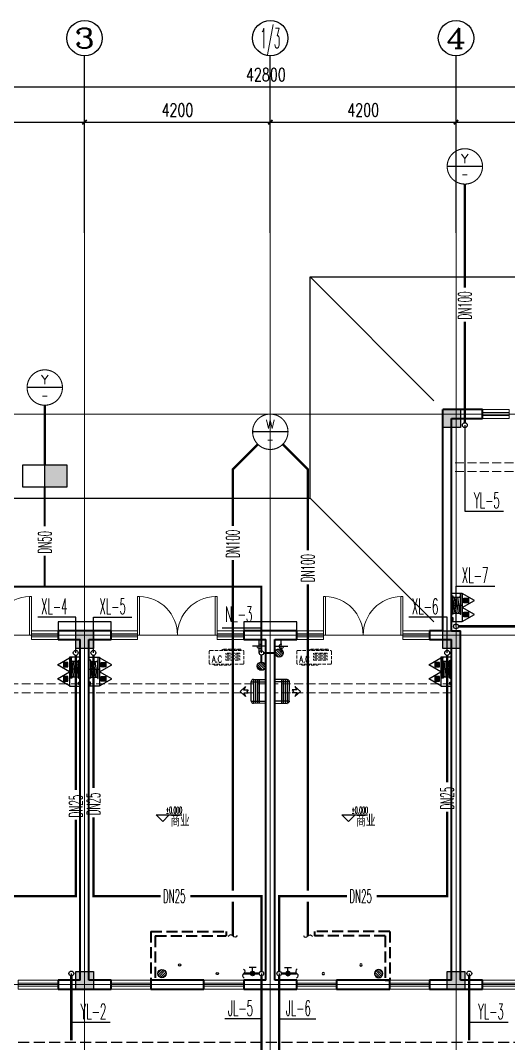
# Model space of a CAD drawing. Extents: x 1725261 to 1937680, y 860327 to 1571294.
# Drawn here: x 1823022 to 1834060, y 1143204 to 1166337 of the extents above; entities that cross this region are included whole.
import ezdxf
from ezdxf.enums import TextEntityAlignment as Align

# ---------------------------------------------------------------- set-up
doc = ezdxf.new("R2010")
doc.units = 0
doc.header["$LTSCALE"] = 1000
doc.header["$MEASUREMENT"] = 0
for name, pattern in [('__DASH', [0.35, 0.25, -0.1]), ('ACAD_ISO10W100', [18.5, 12, -3, 0.5, -3]), ('DASH', [0.35, 0.25, -0.1]), ('DOTE', [2.42, 2, -0.2, 0.02, -0.2])]:
    doc.linetypes.add(name, pattern=pattern)
for name, color, linetype in [('00-300mm尺寸保温石材一体板外包', 44, 'Continuous'), ('A-AC', 8, 'Continuous'), ('A-EQPM-MECH', 191, 'Continuous'), ('AXIS', 3, 'Continuous'), ('AXIS_TEXT', 4, 'Continuous'), ('C-AXIS(轴号)', 3, 'Continuous'), ('C-AXIS-T(字)', 7, 'Continuous'), ('DIM_ELEV', 3, 'Continuous'), ('DIM_不分区消火栓', 3, 'Continuous'), ('DIM_不分区给水', 3, 'Continuous'), ('DIM_凝结', 3, 'Continuous'), ('DIM_雨水', 3, 'Continuous'), ('EQUIP_不分区给水', 7, 'Continuous'), ('EQUIP_地漏', 7, 'Continuous'), ('EQUIP_污水', 7, 'Continuous'), ('EQUIP_消防', 7, 'Continuous'), ('EQUIP_灭火器', 7, 'Continuous'), ('PIPE-不分区给水', 3, 'J'), ('PIPE-凝结', 150, 'N'), ('PIPE-污水', 2, 'W'), ('PIPE-雨水', 4, 'Y'), ('PUB_TEXT', 4, 'Continuous'), ('S-COLU-HATCH', 30, 'Continuous'), ('S-COLU-LINE1', 6, 'Continuous'), ('TEXT_不分区给水', 7, 'Continuous'), ('TEXT_凝结', 7, 'Continuous'), ('TEXT_污水', 7, 'Continuous'), ('TEXT_雨水', 4, 'Continuous'), ('TWT_雨水口', 4, 'Continuous'), ('VALVE_不分区给水', 7, 'Continuous'), ('VPIPE-不分区消火栓', 1, 'X'), ('VPIPE-不分区给水', 3, 'J'), ('VPIPE-凝结', 150, 'N'), ('VPIPE-雨水', 4, 'Y'), ('卫生间', 6, 'Continuous'), ('机电标识类', 1, 'Continuous')]:
    doc.layers.add(name, color=color, linetype=linetype)
for name, color, linetype, lineweight in [('DOTE', 19, 'DOTE', 9), ('WALL', 9, 'Continuous', 40), ('WINDOW', 8, 'Continuous', 15), ('ZC', 6, 'Continuous', 40), ('平面-看线', 45, 'Continuous', 15), ('平面-空调预留孔', 8, 'Continuous', 15), ('空调', 8, 'Continuous', 13)]:
    doc.layers.add(name, color=color, linetype=linetype, lineweight=lineweight)
doc.styles.add('_TCH_AXIS', font='COMPLEX', dxfattribs={"bigfont": 'GBCBIG'})
doc.styles.add('_TCH_DIM', font='SIMPLEX.shx', dxfattribs={"width": 0.6, "oblique": 10, "bigfont": 'hztxt.shx'})
doc.styles.add('_TCH_DIM_T3', font='SIMPLEX', dxfattribs={"width": 0.705882, "bigfont": 'GBCBIG'})
doc.styles.add('_TWT_CIRCLE', font='COMPLEX', dxfattribs={"width": 1.1, "height": 3.5, "bigfont": 'HZTXT'})
doc.styles.add('_TWT_PIPEDN', font='SIMPLEX.shx', dxfattribs={"width": 0.6, "oblique": 10, "height": 3, "bigfont": 'HZTXT.shx'})
doc.styles.add('_TWT_SERIAL', font='simplex.shx', dxfattribs={"width": 0.6, "oblique": 10, "height": 3.5, "bigfont": 'aadri.shx'})
doc.styles.add('COMPLEX', font='COMPLEX')
doc.styles.get("Standard").update_dxf_attribs({"font": 'gbenor.shx', "bigfont": 'gbcbig.shx'})
doc.linetypes.add('J', pattern='A,3,-0.2,["J",Standard,S=0.25,R=0,X=-0.1,Y=-0.115],-0.2', length=3.4)
doc.linetypes.add('N', pattern='A,3,-0.2,["N",Standard,S=0.25,R=0,X=-0.1,Y=-0.115],-0.2', length=3.4)
doc.linetypes.add('W', pattern='A,3,-0.2,["W",Standard,S=0.25,R=0,X=-0.1,Y=-0.115],-0.2', length=3.4)
doc.linetypes.add('X', pattern='A,3,-0.2,["X",Standard,S=0.25,R=0,X=-0.1,Y=-0.115],-0.25', length=3.45)
doc.linetypes.add('Y', pattern='A,2,-0.2,["Y",Standard,S=0.4,R=0,X=-0.1,Y=-0.115],-0.35', length=2.55)
doc.dimstyles.new('_TCH_ARCH&&100', dxfattribs={"dimtxt": 297.5, "dimasz": 100, "dimexe": 250, "dimexo": 300, "dimgap": 126.25, "dimtad": 1, "dimdec": 0, "dimzin": 0, "dimdsep": 46, "dimtxsty": '_TCH_DIM_T3', "dimblk": 'ARCHTICK', "dimcen": 0.09, "dimclrt": 7, "dimazin": 2, "dimtfac": 1, "dimtdec": 0, "dimtix": 1, "dimtmove": 2, "dimatfit": 3, "dimfxl": 0, "dimtolj": 1, "dimtzin": 0, "dimarcsym": 0})

# ---------------------------------------------------------------- blocks, each defined once
blk = doc.blocks.new('A$C4674339A')
for p, q in [((650, 0), (0, 0)), ((0, 0), (0, -240)), ((64, -38), (64, 0)), ((270, 0), (270, -240)), ((473, -38), (473, 0)), ((560, -37), (560, 0)), ((618, 0), (618, -37)), ((650, -240), (650, 0)), ((6, -185), (0, -185)), ((0, -185), (0, -220)), ((0, -220), (6, -220)), ((6, -220), (6, -185)), ((10, -191), (6, -191)), ((6, -191), (6, -215)), ((6, -215), (10, -215)), ((10, -215), (10, -191)), ((10, -204), (10, -202)), ((10, -202), (479, -202)), ((479, -204), (10, -204)), ((472, -38), (64, -38)), ((68, -191), (68, -201)), ((92, -191), (68, -191)), ((92, -38), (92, -191)), ((449, -114), (92, -66)), ((449, -153), (92, -105)), ((449, -191), (92, -142)), ((92, -191), (449, -191)), ((449, -81), (133, -38)), ((449, -38), (449, -191)), ((449, -191), (473, -191)), ((473, -191), (473, -201)), ((479, -202), (479, -204)), ((618, -37), (560, -37)), ((0, -240), (650, -240))]:
    blk.add_line(p, q)
blk = doc.blocks.new('A$C0D704E5B')
at = {"layer": 'EQUIP_消防', "xscale": -1, "rotation": 90}
blk.add_blockref('A$C4674339A', (0, 0), dxfattribs=at)
blk = doc.blocks.new('jhyrhjytrht')
at = {"layer": '00-300mm尺寸保温石材一体板外包', "color": 0, "ltscale": 3}
blk.add_lwpolyline([(265849, -63775), (264649, -63775), (264649, -63975), (265849, -63975)], close=True, dxfattribs=at)
blk = doc.blocks.new('QER5Y5WE3')
for p, q in [((-194, 188), (-1, 388)), ((72, 389), (-156, 153)), ((292, -73), (-90, 296)), ((321, -43), (-61, 326)), ((360, -17), (-29, 359)), ((389, 14), (0, 389)), ((72, 389), (387, 86)), ((236, 408), (404, 419)), ((326, 383), (236, 408)), ((326, 383), (253, 308)), ((297, 307), (253, 308)), ((299, 264), (297, 307)), ((372, 340), (299, 264)), ((399, 251), (372, 340)), ((399, 251), (404, 419)), ((194, -188), (-194, 188)), ((387, 86), (159, -151)), ((388, 13), (194, -188))]:
    blk.add_line(p, q)
for centre, start, end in [((36, 352), 46.0154, 136.0154), ((351, 49), 316.0154, 46.0154)]:
    blk.add_arc(centre, 51.3, start, end)
blk = doc.blocks.new('GSDFD')
at = {"layer": '机电标识类', "color": 250, "linetype": 'DASH', "ltscale": 400}
for p, q in [((14683876, 6457939), (14683876, 6458239)), ((14683726, 6458089), (14684026, 6458089))]:
    blk.add_line(p, q, dxfattribs=at)
at = {"layer": '空调', "color": 1, "linetype": 'DASH'}
blk.add_circle((14683876, 6458089), 50, dxfattribs=at)
blk = doc.blocks.new('gsergvr')
at = {"layer": '平面-空调预留孔', "linetype": 'DASH', "ltscale": 0.3}
for p, q in [((34075, 17176), (34075, 17166)), ((34085, 17156), (34438, 17156)), ((34448, 17166), (34448, 17176))]:
    blk.add_line(p, q, dxfattribs=at)
blk.add_lwpolyline([(34729, 17176), (33989, 17176, -0.414214), (33969, 17196), (33969, 17466, -0.414214), (33989, 17486), (34729, 17486, -0.414214), (34749, 17466), (34749, 17196, -0.414214)], format="xyb", close=True, dxfattribs=at)
for points in [[(34679, 17515), (34260, 17515), (34260, 17500), (34679, 17500)], [(34658, 17428), (34343, 17428), (34343, 17399), (34658, 17399)], [(34658, 17362), (34343, 17362), (34343, 17333), (34658, 17333)], [(34658, 17296), (34343, 17296), (34343, 17267), (34658, 17267)]]:
    blk.add_lwpolyline(points, close=True, dxfattribs=at)
for centre, start, end in [((34085, 17166), 180, 270), ((34438, 17166), 270, 0)]:
    blk.add_arc(centre, 10, start, end, dxfattribs=at)
at = {"layer": '平面-空调预留孔', "linetype": 'DASH', "ltscale": 0.3, "style": '_TCH_DIM', "width": 0.705882}
blk.add_text('A.C', height=146.9, dxfattribs=at).set_placement((34028, 17216))
blk = doc.blocks.new('1241241')
at = {"layer": 'WALL', "color": 251, "linetype": '__DASH'}
for p, q in [((1100, 2600), (0, 2600)), ((0, 2500), (0, 2600)), ((1100, 2600), (1100, 900)), ((1000, 2500), (0, 2500)), ((1000, 2500), (1000, 900)), ((1100, 900), (1000, 900))]:
    blk.add_line(p, q, dxfattribs=at)
blk = doc.blocks.new('1243123421321')
at = {"layer": 'S-COLU-HATCH'}
h = blk.add_hatch(color=8, dxfattribs=at)
h.dxf.hatch_style = 1
h.paths.add_polyline_path([(-17400, 13100), (-17000, 13100), (-17000, 12700), (-17400, 12700)])
h = blk.add_hatch(color=8, dxfattribs=at)
h.dxf.hatch_style = 1
h.paths.add_polyline_path([(-25700, 8100), (-25300, 8100), (-25300, 7700), (-25700, 7700)])
h = blk.add_hatch(color=8, dxfattribs=at)
h.dxf.hatch_style = 1
h.paths.add_polyline_path([(-17400, 8100), (-17000, 8100), (-17000, 7700), (-17400, 7700)])
h = blk.add_hatch(color=8, dxfattribs=at)
h.dxf.hatch_style = 1
h.paths.add_polyline_path([(-25700, 400), (-25300, 400), (-25300, 0), (-25700, 0)])
h = blk.add_hatch(color=8, dxfattribs=at)
h.dxf.hatch_style = 1
h.paths.add_polyline_path([(-17300, 400), (-16900, 400), (-16900, 0), (-17300, 0)])
at = {"layer": 'S-COLU-LINE1', "color": 8}
for points in [[(-17400, 13100), (-17000, 13100), (-17000, 12700), (-17400, 12700)], [(-25700, 8100), (-25300, 8100), (-25300, 7700), (-25700, 7700)], [(-17400, 8100), (-17000, 8100), (-17000, 7700), (-17400, 7700)], [(-25700, 400), (-25300, 400), (-25300, 0), (-25700, 0)], [(-17300, 400), (-16900, 400), (-16900, 0), (-17300, 0)]]:
    blk.add_lwpolyline(points, close=True, dxfattribs=at)
blk = doc.blocks.new('_ArchTick')
at = {"color": 0, "linetype": 'ByBlock', "const_width": 0.4}
blk.add_lwpolyline([(-0.5, -0.5), (0.5, 0.5)], dxfattribs=at)
blk = doc.blocks.new('*D55')
at = {"layer": 'AXIS', "color": 0, "lineweight": -2}
for p, q in [((1807172, 1161837), (1807172, 1165087)), ((1849972, 1161837), (1849972, 1165087)), ((1807172, 1164837), (1849972, 1164837))]:
    blk.add_line(p, q, dxfattribs=at)
at = {"layer": 'Defpoints', "color": 0}
for p in [(1849972, 1164837), (1807172, 1161537), (1849972, 1161537)]:
    blk.add_point(p, dxfattribs=at)
at = {"layer": 'AXIS', "color": 0, "lineweight": -2, "xscale": 100, "yscale": 100, "zscale": 100, "rotation": 180}
blk.add_blockref('_ArchTick', (1807172, 1164837), dxfattribs=at)
at = {"layer": 'AXIS', "color": 0, "lineweight": -2, "xscale": 100, "yscale": 100, "zscale": 100}
blk.add_blockref('_ArchTick', (1849972, 1164837), dxfattribs=at)
at = {"layer": 'AXIS', "color": 7, "insert": (1828572, 1165112), "char_height": 297.5, "attachment_point": 5, "style": '_TCH_DIM_T3'}
blk.add_mtext('\\A1;42800', dxfattribs=at)
blk = doc.blocks.new('*D60')
at = {"layer": 'AXIS', "color": 0, "lineweight": -2}
for p, q in [((1820272, 1161837), (1820272, 1164287)), ((1824472, 1161837), (1824472, 1164287)), ((1820272, 1164037), (1824472, 1164037))]:
    blk.add_line(p, q, dxfattribs=at)
at = {"layer": 'Defpoints', "color": 0}
for p in [(1824472, 1164037), (1820272, 1161537), (1824472, 1161537)]:
    blk.add_point(p, dxfattribs=at)
at = {"layer": 'AXIS', "color": 0, "lineweight": -2, "xscale": 100, "yscale": 100, "zscale": 100, "rotation": 180}
blk.add_blockref('_ArchTick', (1820272, 1164037), dxfattribs=at)
at = {"layer": 'AXIS', "color": 0, "lineweight": -2, "xscale": 100, "yscale": 100, "zscale": 100}
blk.add_blockref('_ArchTick', (1824472, 1164037), dxfattribs=at)
at = {"layer": 'AXIS', "color": 7, "insert": (1822372, 1164312), "char_height": 297.5, "attachment_point": 5, "style": '_TCH_DIM_T3'}
blk.add_mtext('\\A1;4200', dxfattribs=at)
blk = doc.blocks.new('*D61')
at = {"layer": 'AXIS', "color": 0, "lineweight": -2}
for p, q in [((1824472, 1161837), (1824472, 1164287)), ((1828672, 1161837), (1828672, 1164287)), ((1824472, 1164037), (1828672, 1164037))]:
    blk.add_line(p, q, dxfattribs=at)
at = {"layer": 'Defpoints', "color": 0}
for p in [(1828672, 1164037), (1824472, 1161537), (1828672, 1161537)]:
    blk.add_point(p, dxfattribs=at)
at = {"layer": 'AXIS', "color": 0, "lineweight": -2, "xscale": 100, "yscale": 100, "zscale": 100, "rotation": 180}
blk.add_blockref('_ArchTick', (1824472, 1164037), dxfattribs=at)
at = {"layer": 'AXIS', "color": 0, "lineweight": -2, "xscale": 100, "yscale": 100, "zscale": 100}
blk.add_blockref('_ArchTick', (1828672, 1164037), dxfattribs=at)
at = {"layer": 'AXIS', "color": 7, "insert": (1826572, 1164312), "char_height": 297.5, "attachment_point": 5, "style": '_TCH_DIM_T3'}
blk.add_mtext('\\A1;4200', dxfattribs=at)
blk = doc.blocks.new('*D62')
at = {"layer": 'AXIS', "color": 0, "lineweight": -2}
for p, q in [((1828672, 1161837), (1828672, 1164287)), ((1832872, 1161837), (1832872, 1164287)), ((1828672, 1164037), (1832872, 1164037))]:
    blk.add_line(p, q, dxfattribs=at)
at = {"layer": 'Defpoints', "color": 0}
for p in [(1832872, 1164037), (1828672, 1161537), (1832872, 1161537)]:
    blk.add_point(p, dxfattribs=at)
at = {"layer": 'AXIS', "color": 0, "lineweight": -2, "xscale": 100, "yscale": 100, "zscale": 100, "rotation": 180}
blk.add_blockref('_ArchTick', (1828672, 1164037), dxfattribs=at)
at = {"layer": 'AXIS', "color": 0, "lineweight": -2, "xscale": 100, "yscale": 100, "zscale": 100}
blk.add_blockref('_ArchTick', (1832872, 1164037), dxfattribs=at)
at = {"layer": 'AXIS', "color": 7, "insert": (1830772, 1164312), "char_height": 297.5, "attachment_point": 5, "style": '_TCH_DIM_T3'}
blk.add_mtext('\\A1;4200', dxfattribs=at)
blk = doc.blocks.new('*D63')
at = {"layer": 'AXIS', "color": 0, "lineweight": -2}
for p, q in [((1832872, 1161837), (1832872, 1164287)), ((1837072, 1161837), (1837072, 1164287)), ((1832872, 1164037), (1837072, 1164037))]:
    blk.add_line(p, q, dxfattribs=at)
at = {"layer": 'Defpoints', "color": 0}
for p in [(1837072, 1164037), (1832872, 1161537), (1837072, 1161537)]:
    blk.add_point(p, dxfattribs=at)
at = {"layer": 'AXIS', "color": 0, "lineweight": -2, "xscale": 100, "yscale": 100, "zscale": 100, "rotation": 180}
blk.add_blockref('_ArchTick', (1832872, 1164037), dxfattribs=at)
at = {"layer": 'AXIS', "color": 0, "lineweight": -2, "xscale": 100, "yscale": 100, "zscale": 100}
blk.add_blockref('_ArchTick', (1837072, 1164037), dxfattribs=at)
at = {"layer": 'AXIS', "color": 7, "insert": (1834972, 1164312), "char_height": 297.5, "attachment_point": 5, "style": '_TCH_DIM_T3'}
blk.add_mtext('\\A1;4200', dxfattribs=at)
blk = doc.blocks.new('$TwtSys$00000141')
for p, q in [((-94, 8), (-10, 92)), ((-94, 8), (-10, 92)), ((-87, -35), (35, 87)), ((-87, -35), (35, 87)), ((-66, -66), (66, 66)), ((-66, -66), (66, 66)), ((-32, -87), (88, 33)), ((-32, -87), (88, 33)), ((11, -92), (92, -11)), ((11, -92), (92, -11))]:
    blk.add_line(p, q)
blk.add_circle((0, 0), 94)
blk.add_circle((0, 0), 94)
blk = doc.blocks.new('$TwtSys$00000147')
blk.add_circle((0, 0, 0), 25)
blk = doc.blocks.new('$TwtSys$00000132')
at = {"elevation": 0}
blk.add_lwpolyline([(7, -101, -0.575183), (0, 0, 0.604745), (-11, 101, 16.924828)], format="xyb", dxfattribs=at)
blk = doc.blocks.new('$VALVE$00000497')
for p, q in [((78, 138), (-78, 138)), ((0, 50), (0, 138))]:
    blk.add_line(p, q)
at = {"const_width": 49.6}
blk.add_lwpolyline([(25, 0, 1), (-25, 0, 1)], format="xyb", close=True, dxfattribs=at)
blk.add_circle((0, 0), 50)
blk = doc.blocks.new('$TwtSys$00000546')
h = blk.add_hatch()
h.set_pattern_fill('ANSI31', color=256, scale=200, style=0)
h.set_pattern_definition([(45, (-38543.802, -6670.83), (-17.67767, 17.67767), [])])
h.paths.add_polyline_path([(-65, 174), (65, 174), (65, 44), (-65, 44)])
for points in [[(0, 344), (-198, 0), (198, 0)], [(-65, 174), (65, 174), (65, 44), (-65, 44)]]:
    blk.add_lwpolyline(points, close=True)
blk = doc.blocks.new('$WINLIB2D$00000001')
at = {"color": 0}
for points in [[(-0.5, 0.5), (-0.5, -0.5)], [(-0.5, 0.5), (0.5, 0.5)], [(0.5, -0.5), (0.5, 0.5)], [(0.5, 0.167), (-0.5, 0.167)], [(0.5, -0.167), (-0.5, -0.167)], [(-0.5, -0.5), (0.5, -0.5)]]:
    blk.add_lwpolyline(points, dxfattribs=at)
blk = doc.blocks.new('$DorLib2D$00000002')
for p, q in [((-0.5, 0), (-0.5, 0.4875)), ((-0.475, 0.4875), (-0.5, 0.4875)), ((-0.475, 0), (-0.475, 0.4875)), ((0.475, 0), (0.475, 0.4875)), ((0.475, 0.4875), (0.5, 0.4875)), ((0.5, 0), (0.5, 0.4875)), ((-0.5, 0), (-0.475, 0)), ((0.5, 0), (0.475, 0))]:
    blk.add_line(p, q)
at = {"lineweight": 13}
for centre, start, end in [((-0.4875, 0), 0, 88.53072), ((0.4875, 0), 91.46928, 180)]:
    blk.add_arc(centre, 0.4875, start, end, dxfattribs=at)
blk = doc.blocks.new('_AXISO')
blk.add_circle((0, 0), 0.5)
at = {"layer": 'AXIS_TEXT', "style": 'COMPLEX', "width": 1.041667}
blk.add_attdef('A', text='', height=0.56, dxfattribs=at).set_placement((-0.25, -0.28), (0.25, -0.28), align=Align.FIT)
blk = doc.blocks.new('$TwtSys$00000424')
for p, q in [((-500, 250), (500, 250)), ((-500, -250), (-500, 250)), ((0, -250), (0, 250)), ((500, 250), (500, -250)), ((500, -250), (-500, -250))]:
    blk.add_line(p, q)
blk.add_solid([(0, 250), (500, 250), (0, -250), (500, -250)])

msp = doc.modelspace()

# ---------------------------------------------------------------- hatches: boundary and pattern name
at = {"layer": 'PIPE-不分区给水'}
for points in [[(1824272.2, 1146536.9), (1824299.7, 1146536.9), (1824299.7, 1146509.4)], [(1824272.2, 1146536.9), (1824272.2, 1146509.4), (1824299.7, 1146509.4)], [(1824672.2, 1146536.9), (1824644.7, 1146536.9), (1824644.7, 1146509.4)], [(1824672.2, 1146536.9), (1824672.2, 1146509.4), (1824644.7, 1146509.4)], [(1828472.2, 1146536.9), (1828499.7, 1146536.9), (1828499.7, 1146564.4)], [(1828472.2, 1146536.9), (1828472.2, 1146564.4), (1828499.7, 1146564.4)], [(1828872.2, 1146536.9), (1828844.7, 1146536.9), (1828844.7, 1146564.4)], [(1828872.2, 1146536.9), (1828872.2, 1146564.4), (1828844.7, 1146564.4)], [(1832672.2, 1146536.9), (1832699.7, 1146536.9), (1832699.7, 1146509.4)], [(1832672.2, 1146536.9), (1832672.2, 1146509.4), (1832699.7, 1146509.4)]]:
    msp.add_hatch(color=256, dxfattribs=at).paths.add_polyline_path(points)
at = {"layer": 'PIPE-凝结'}
for points in [[(1828472.2, 1153536.9), (1828494.7, 1153536.9), (1828494.7, 1153559.4)], [(1828472.2, 1153536.9), (1828472.2, 1153559.4), (1828494.7, 1153559.4)]]:
    msp.add_hatch(color=256, dxfattribs=at).paths.add_polyline_path(points)
at = {"layer": 'PIPE-污水'}
for points in [[(1827822.5, 1156187), (1827803.1, 1156206.4), (1827795, 1156198.4)], [(1827822.5, 1156187), (1827795, 1156187), (1827795, 1156198.4)], [(1829522, 1156187.8), (1829541.4, 1156207.3), (1829549.5, 1156199.2)], [(1829522, 1156187.8), (1829549.5, 1156187.8), (1829549.5, 1156199.2)]]:
    msp.add_hatch(color=256, dxfattribs=at).paths.add_polyline_path(points)

# ---------------------------------------------------------------- linework, layer by layer
at = {"layer": '00-300mm尺寸保温石材一体板外包', "color": 8, "ltscale": 3, "const_width": 0.001}
for points in [[(1833472.2, 1157536.9), (1833472.2, 1157736.9), (1832372.2, 1157736.9), (1832372.2, 1152736.9), (1832272.2, 1152736.9), (1832272.2, 1152536.9)], [(1823872.2, 1144436.9), (1823872.2, 1144336.9), (1825072.2, 1144336.9), (1825072.2, 1144436.9)], [(1825972.2, 1144436.9), (1825972.2, 1144336.9), (1827172.2, 1144336.9), (1827172.2, 1144436.9)], [(1828072.2, 1144436.9), (1828072.2, 1144336.9), (1829272.2, 1144336.9), (1829272.2, 1144436.9)], [(1830172.2, 1144436.9), (1830172.2, 1144336.9), (1831372.2, 1144336.9), (1831372.2, 1144436.9)], [(1832272.2, 1144436.9), (1832272.2, 1144336.9), (1833472.2, 1144336.9), (1833472.2, 1144436.9)]]:
    msp.add_lwpolyline(points, dxfattribs=at)
at = {"layer": 'A-EQPM-MECH', "color": 8}
for points in [[(1807372.2, 1152736.9), (1807372.2, 1155536.9), (1829572.2, 1155536.9), (1829572.2, 1160536.9), (1849972.2, 1160536.9), (1849972.2, 1157736.9)], [(1829572.2, 1160536.9), (1832372.2, 1157736.9)], [(1829572.2, 1155536.9), (1832372.2, 1152736.9)]]:
    msp.add_lwpolyline(points, dxfattribs=at)
at = {"layer": 'C-AXIS(轴号)'}
for p, q in [((1824472.2, 1161536.9), (1824472.2, 1165536.9)), ((1828672.2, 1161536.9), (1828672.2, 1165536.9)), ((1832872.2, 1161536.9), (1832872.2, 1165536.9))]:
    msp.add_line(p, q, dxfattribs=at)
at = {"layer": 'DIM_ELEV', "color": 8}
for p, q in [((1826238.5, 1148222.6), (1826088.5, 1148372.6)), ((1826088.5, 1148372.6), (1826673.1, 1148372.6)), ((1826238.5, 1148222.6), (1826388.5, 1148372.6)), ((1830438.5, 1148222.6), (1830288.5, 1148372.6)), ((1830288.5, 1148372.6), (1830873.1, 1148372.6)), ((1830438.5, 1148222.6), (1830588.5, 1148372.6))]:
    msp.add_line(p, q, dxfattribs=at)
at = {"layer": 'DIM_不分区消火栓'}
for p, q in [((1832872.2, 1152636.9), (1832872.2, 1153548.1)), ((1832872.2, 1153548.1), (1833753.4, 1153548.1)), ((1824272.2, 1152844.4), (1823418, 1152844.4)), ((1824272.2, 1152036.9), (1824272.2, 1152844.4)), ((1824672.2, 1152036.9), (1824672.2, 1152844.4)), ((1824672.2, 1152844.4), (1825539.9, 1152844.4)), ((1832672.2, 1152844.4), (1831804.6, 1152844.4)), ((1832672.2, 1152036.9), (1832672.2, 1152844.4))]:
    msp.add_line(p, q, dxfattribs=at)
at = {"layer": 'DIM_不分区给水'}
for p, q in [((1828472.2, 1144786.9), (1828472.2, 1143761)), ((1828872.2, 1144786.9), (1828872.2, 1143761)), ((1828472.2, 1143761), (1827642.8, 1143761)), ((1828872.2, 1143761), (1829698.7, 1143761))]:
    msp.add_line(p, q, dxfattribs=at)
at = {"layer": 'DIM_凝结'}
for p, q in [((1828472.2, 1152597.3), (1827584.3, 1152597.3)), ((1828472.2, 1152036.9), (1828472.2, 1152597.3))]:
    msp.add_line(p, q, dxfattribs=at)
at = {"layer": 'DIM_雨水'}
for p, q in [((1833472.2, 1163036.9), (1832672.2, 1163036.9)), ((1823972.2, 1158036.9), (1823172.2, 1158036.9)), ((1833072.2, 1157186.9), (1833072.2, 1155241.1)), ((1829072.2, 1157036.9), (1828272.2, 1157036.9)), ((1833072.2, 1155241.1), (1833948.1, 1155241.1)), ((1824172.2, 1144786.9), (1824172.2, 1143684.6)), ((1833172.2, 1144786.9), (1833172.2, 1143684.6)), ((1824172.2, 1143684.6), (1825048.1, 1143684.6)), ((1833172.2, 1143684.6), (1834048.1, 1143684.6))]:
    msp.add_line(p, q, dxfattribs=at)
at = {"layer": 'DIM_雨水', "const_width": 25}
for points in [[(1833472.2, 1163036.9, 1), (1832672.2, 1163036.9, 1)], [(1823972.2, 1158036.9, 1), (1823172.2, 1158036.9, 1)], [(1829072.2, 1157036.9, 1), (1828272.2, 1157036.9, 1)]]:
    msp.add_lwpolyline(points, format="xyb", close=True, dxfattribs=at)
at = {"layer": 'DOTE', "linetype": 'ACAD_ISO10W100', "ltscale": 100}
for p, q in [((1824472.2, 1161536.9), (1824472.2, 1142236.9)), ((1828672.2, 1161536.9), (1828672.2, 1142236.9)), ((1832872.2, 1161536.9), (1832872.2, 1142236.9)), ((1851972.2, 1157436.9), (1805372.2, 1157436.9)), ((1851972.2, 1152436.9), (1805372.2, 1152436.9)), ((1805372.2, 1144536.9), (1851972.2, 1144536.9))]:
    msp.add_line(p, q, dxfattribs=at)
at = {"layer": 'PIPE-不分区给水', "const_width": 55}
for points in [[(1834775.9, 1152636.9), (1832927.2, 1152636.9)], [(1824272.2, 1151981.9), (1824272.2, 1148933.9)], [(1824672.2, 1151981.9), (1824672.2, 1148982.7)], [(1832672.2, 1151981.9), (1832672.2, 1149112.7)], [(1824272.2, 1148266.8), (1824272.2, 1146536.9)], [(1824672.2, 1148315.5), (1824672.2, 1146536.9)], [(1832672.2, 1148445.5), (1832672.2, 1146536.9)], [(1824272.2, 1146536.9), (1822725, 1146536.9)], [(1824672.2, 1146536.9), (1826194.7, 1146536.9)], [(1826861.9, 1146536.9), (1828472.2, 1146536.9)], [(1828472.2, 1144836.9), (1828472.2, 1146536.9)], [(1828872.2, 1144836.9), (1828872.2, 1146536.9)], [(1830409, 1146536.9), (1828872.2, 1146536.9)], [(1832672.2, 1146536.9), (1831076.2, 1146536.9)], [(1828422.2, 1144786.9), (1828072.2, 1144786.9)], [(1828472.2, 1144736.9), (1828472.2, 1142936.9)], [(1828872.2, 1144736.9), (1828872.2, 1142436.9)], [(1828922.2, 1144786.9), (1829272.2, 1144786.9)]]:
    msp.add_lwpolyline(points, dxfattribs=at)
at = {"layer": 'PIPE-凝结', "const_width": 45}
for points in [[(1823572.2, 1154896), (1823572.2, 1155786.9)], [(1823572.2, 1153536.9), (1823572.2, 1154232)], [(1822616.3, 1153536.9), (1823572.2, 1153536.9)], [(1823572.2, 1153536.9), (1828472.2, 1153536.9)], [(1828472.2, 1152086.9), (1828472.2, 1153536.9)], [(1828472.2, 1151986.9), (1828472.2, 1151830.9)], [(1828522.2, 1152036.9), (1828778.2, 1152036.9)]]:
    msp.add_lwpolyline(points, dxfattribs=at)
at = {"layer": 'PIPE-污水', "const_width": 55}
for points in [[(1828389.6, 1156753.9), (1827822.5, 1156187)], [(1828955.5, 1156754.5), (1829522, 1156187.8)], [(1827822.5, 1154910.1), (1827822.5, 1156187)], [(1829522, 1154359.2), (1829522, 1156187.8)], [(1827822.5, 1146664.4), (1827822.5, 1154136.4)], [(1829522, 1146664.4), (1829522, 1153585.5)], [(1827822.5, 1145636.6), (1827822.5, 1146409.4)], [(1829522, 1145636.6), (1829522, 1146409.4)]]:
    msp.add_lwpolyline(points, dxfattribs=at)
at = {"layer": 'PIPE-雨水', "const_width": 55}
for points in [[(1833072.5, 1160298.7), (1833072.7, 1162636.9)], [(1833072.2, 1157241.9), (1833072.4, 1159525.1)], [(1823572.2, 1156286.9), (1823572.2, 1157636.9)], [(1824172.2, 1144731.9), (1824171.9, 1143278.6)], [(1833172.2, 1144731.9), (1833171.9, 1143278.6)]]:
    msp.add_lwpolyline(points, dxfattribs=at)
at = {"layer": 'VPIPE-不分区消火栓'}
for centre in [(1832872.2, 1152636.9), (1824272.2, 1152036.9), (1824672.2, 1152036.9), (1832672.2, 1152036.9)]:
    msp.add_circle(centre, 55, dxfattribs=at)
at = {"layer": 'VPIPE-不分区给水'}
for centre in [(1828472.2, 1144786.9), (1828872.2, 1144786.9)]:
    msp.add_circle(centre, 50, dxfattribs=at)
at = {"layer": 'VPIPE-凝结'}
msp.add_circle((1828472.2, 1152036.9), 50, dxfattribs=at)
at = {"layer": 'VPIPE-雨水'}
for centre in [(1833072.2, 1157186.9), (1824172.2, 1144786.9), (1833172.2, 1144786.9)]:
    msp.add_circle(centre, 55, dxfattribs=at)
at = {"layer": 'WALL', "color": 8}
for p, q in [((1833472.2, 1157536.9), (1832572.2, 1157536.9)), ((1832572.2, 1152536.9), (1832572.2, 1157536.9)), ((1832772.2, 1157336.9), (1833472.2, 1157336.9)), ((1832772.2, 1152536.9), (1832772.2, 1157336.9)), ((1833472.2, 1157336.9), (1833472.2, 1157536.9)), ((1824472.2, 1152536.9), (1823872.2, 1152536.9)), ((1823872.2, 1152536.9), (1823872.2, 1152336.9)), ((1825072.2, 1152536.9), (1824472.2, 1152536.9)), ((1825072.2, 1152336.9), (1825072.2, 1152536.9)), ((1828672.2, 1152536.9), (1828072.2, 1152536.9)), ((1828072.2, 1152536.9), (1828072.2, 1152336.9)), ((1829272.2, 1152536.9), (1828672.2, 1152536.9)), ((1829272.2, 1152336.9), (1829272.2, 1152536.9)), ((1832572.2, 1152536.9), (1832272.2, 1152536.9)), ((1832272.2, 1152536.9), (1832272.2, 1152336.9)), ((1832772.2, 1152536.9), (1832972.2, 1152536.9)), ((1832972.2, 1144636.9), (1832972.2, 1152536.9)), ((1823872.2, 1152336.9), (1824372.2, 1152336.9)), ((1824372.2, 1144636.9), (1824372.2, 1152336.9)), ((1824572.2, 1144636.9), (1824572.2, 1152336.9)), ((1824572.2, 1152336.9), (1825072.2, 1152336.9)), ((1828072.2, 1152336.9), (1828572.2, 1152336.9)), ((1828572.2, 1144636.9), (1828572.2, 1152336.9)), ((1828772.2, 1144636.9), (1828772.2, 1152336.9)), ((1828772.2, 1152336.9), (1829272.2, 1152336.9)), ((1832272.2, 1152336.9), (1832672.2, 1152336.9)), ((1832672.2, 1152336.9), (1832772.2, 1152336.9)), ((1832772.2, 1144636.9), (1832772.2, 1152336.9)), ((1824372.2, 1144636.9), (1823872.2, 1144636.9)), ((1823872.2, 1144636.9), (1823872.2, 1144436.9)), ((1825072.2, 1144636.9), (1824572.2, 1144636.9)), ((1825072.2, 1144436.9), (1825072.2, 1144636.9)), ((1827172.2, 1144636.9), (1825972.2, 1144636.9)), ((1825972.2, 1144636.9), (1825972.2, 1144436.9)), ((1827172.2, 1144436.9), (1827172.2, 1144636.9)), ((1828572.2, 1144636.9), (1828072.2, 1144636.9)), ((1828072.2, 1144636.9), (1828072.2, 1144436.9)), ((1829272.2, 1144636.9), (1828772.2, 1144636.9)), ((1829272.2, 1144436.9), (1829272.2, 1144636.9)), ((1831372.2, 1144636.9), (1830172.2, 1144636.9)), ((1830172.2, 1144636.9), (1830172.2, 1144436.9)), ((1831372.2, 1144436.9), (1831372.2, 1144636.9)), ((1832772.2, 1144636.9), (1832272.2, 1144636.9)), ((1832272.2, 1144636.9), (1832272.2, 1144436.9)), ((1833472.2, 1144636.9), (1832972.2, 1144636.9)), ((1833472.2, 1144436.9), (1833472.2, 1144636.9)), ((1823872.2, 1144436.9), (1824472.2, 1144436.9)), ((1824472.2, 1144436.9), (1825072.2, 1144436.9)), ((1825972.2, 1144436.9), (1827172.2, 1144436.9)), ((1828072.2, 1144436.9), (1828672.2, 1144436.9)), ((1828672.2, 1144436.9), (1829272.2, 1144436.9)), ((1830172.2, 1144436.9), (1831372.2, 1144436.9)), ((1832272.2, 1144436.9), (1832872.2, 1144436.9)), ((1832872.2, 1144436.9), (1833472.2, 1144436.9))]:
    msp.add_line(p, q, dxfattribs=at)
at = {"layer": '卫生间', "color": 8, "linetype": 'DASH'}
msp.add_lwpolyline([(1807372.2, 1153736.9), (1806172.2, 1153736.9), (1806172.2, 1143236.9), (1851172.2, 1143236.9), (1851172.2, 1158736.9), (1849972.2, 1158736.9)], dxfattribs=at)
at = {"layer": '平面-看线', "color": 8, "linetype": 'DASH', "ltscale": 0.8}
for points in [[(1836972.2, 1156337.4), (1832772.2, 1156337.4)], [(1836972.2, 1156137.4), (1832772.2, 1156137.4)], [(1824372.2, 1151337.4), (1820372.2, 1151337.4)], [(1828572.2, 1151337.4), (1824572.2, 1151337.4)], [(1832772.2, 1151337.4), (1828772.2, 1151337.4)], [(1824372.2, 1151137.4), (1820372.2, 1151137.4)], [(1828572.2, 1151137.4), (1824572.2, 1151137.4)], [(1832772.2, 1151137.4), (1828772.2, 1151137.4)]]:
    msp.add_lwpolyline(points, dxfattribs=at)

# ---------------------------------------------------------------- block references
at = {"color": 8, "xscale": -1}
msp.add_blockref('GSDFD', (16512298.9, -5305903), dxfattribs=at)
at = {"color": 8}
msp.add_blockref('GSDFD', (-12854954.4, -5305903), dxfattribs=at)
at = {"color": 8, "rotation": 90}
msp.add_blockref('1241241', (1828572.2, 1144636.9), dxfattribs=at)
at = {"color": 8, "xscale": -1, "rotation": 269.9999999999409}
msp.add_blockref('1241241', (1828772.2, 1144636.9), dxfattribs=at)
at = {"layer": '00-300mm尺寸保温石材一体板外包', "color": 8}
for p in [(1559223.5, 1216512.1), (1563423.5, 1216512.1)]:
    msp.add_blockref('jhyrhjytrht', p, dxfattribs=at)
at = {"layer": 'A-AC', "color": 8, "linetype": 'ByBlock', "rotation": 133.9846063388433}
msp.add_blockref('QER5Y5WE3', (1828572.2, 1151166.9), dxfattribs=at)
at = {"layer": 'A-AC', "color": 8, "linetype": 'ByBlock', "xscale": -1, "rotation": 226.0153936611567}
msp.add_blockref('QER5Y5WE3', (1828772.2, 1151166.9), dxfattribs=at)
at = {"layer": 'C-AXIS(轴号)'}
ref = msp.add_blockref('_AXISO', (1824472.2, 1165936.9), dxfattribs=dict(at, xscale=800, yscale=800, zscale=800))
ref.add_attrib('A', '3', dxfattribs={"layer": 'C-AXIS-T(字)', "height": 452.5, "style": '_TCH_AXIS', "width": 1.5}).set_placement((1824246, 1165710.6), (1824698.5, 1165710.6), align=Align.FIT)
ref = msp.add_blockref('_AXISO', (1828672.2, 1165936.9), dxfattribs=dict(at, xscale=800, yscale=800, zscale=800))
ref.add_attrib('A', '1/3', dxfattribs={"layer": 'C-AXIS-T(字)', "height": 452.55, "style": '_TCH_AXIS', "width": 0.411765}).set_placement((1828446, 1165710.6), (1828898.5, 1165710.6), align=Align.FIT)
ref = msp.add_blockref('_AXISO', (1832872.2, 1165936.9), dxfattribs=dict(at, xscale=800, yscale=800, zscale=800))
ref.add_attrib('A', '4', dxfattribs={"layer": 'C-AXIS-T(字)', "height": 452.5, "style": '_TCH_AXIS', "width": 1.3125}).set_placement((1832646, 1165710.6), (1833098.5, 1165710.6), align=Align.FIT)
at = {"layer": 'EQUIP_不分区给水', "rotation": 180}
msp.add_blockref('$TwtSys$00000132', (1828072.2, 1144786.9), dxfattribs=at)
at = {"layer": 'EQUIP_不分区给水', "yscale": -1, "rotation": 359.9999999999271}
msp.add_blockref('$TwtSys$00000132', (1829272.2, 1144786.9), dxfattribs=at)
at = {"layer": 'EQUIP_地漏', "rotation": 90}
for p in [(1828872.2, 1152036.9), (1828472.2, 1151736.9)]:
    msp.add_blockref('$TwtSys$00000141', p, dxfattribs=at)
at = {"layer": 'EQUIP_地漏'}
msp.add_blockref('$TwtSys$00000141', (1826222.2, 1144786.9), dxfattribs=at)
at = {"layer": 'EQUIP_地漏', "yscale": -1, "rotation": 180}
msp.add_blockref('$TwtSys$00000141', (1831122.2, 1144786.9), dxfattribs=at)
at = {"layer": 'EQUIP_污水', "rotation": 90}
msp.add_blockref('$TwtSys$00000132', (1827822.5, 1145636.6), dxfattribs=at)
at = {"layer": 'EQUIP_污水', "yscale": -1}
for name, p, rotation in [('$TwtSys$00000132', (1829522, 1145636.6), 89.9999999999564), ('$TwtSys$00000147', (1830722, 1144981.9), 180), ('$TwtSys$00000147', (1829871.6, 1144786.9), 180)]:
    msp.add_blockref(name, p, dxfattribs=dict(at, rotation=rotation))
at = {"layer": 'EQUIP_污水'}
for p in [(1826622.5, 1144981.9), (1827472.9, 1144786.9)]:
    msp.add_blockref('$TwtSys$00000147', p, dxfattribs=at)
at = {"layer": 'EQUIP_灭火器', "xscale": 0.8, "zscale": 0.8}
for p, yscale, rotation in [((1833012.2, 1153220.6), 0.8, 270.0000000000243), ((1833012.2, 1152903.2), 0.8, 270.0000000000243), ((1824132.2, 1151770.6), -0.8, 269.9999999999757), ((1824812.2, 1151770.6), 0.8, 270.0000000000243), ((1832532.2, 1151770.6), -0.8, 269.9999999999757), ((1824132.2, 1151453.2), -0.8, 269.9999999999757), ((1824812.2, 1151453.2), 0.8, 270.0000000000243), ((1832532.2, 1151453.2), -0.8, 269.9999999999757)]:
    msp.add_blockref('$TwtSys$00000546', p, dxfattribs=dict(at, yscale=yscale, rotation=rotation))
at = {"layer": 'S-COLU-LINE1', "color": 8}
msp.add_blockref('1243123421321', (1849972.2, 1144436.9), dxfattribs=at)
at = {"layer": 'TWT_雨水口'}
msp.add_blockref('$TwtSys$00000424', (1823572.2, 1156036.9), dxfattribs=at)
at = {"layer": 'VALVE_不分区给水', "xscale": -1, "yscale": -1, "rotation": 180}
msp.add_blockref('$VALVE$00000497', (1828272.2, 1144786.9), dxfattribs=at)
at = {"layer": 'VALVE_不分区给水', "xscale": -1, "rotation": 359.9999999999271}
msp.add_blockref('$VALVE$00000497', (1829072.2, 1144786.9), dxfattribs=at)
at = {"layer": 'WINDOW'}
for name, p, xscale, yscale, zscale in [('$WINLIB2D$00000001', (1833772.2, 1157436.9), 600, -200, 600), ('$DorLib2D$00000002', (1822372.2, 1152436.9), 1800, 1800, 1800), ('$DorLib2D$00000002', (1826572.2, 1152436.9), 1800, 1800, 1800), ('$DorLib2D$00000002', (1830772.2, 1152436.9), 1800, 1800, 1800), ('$WINLIB2D$00000001', (1823572.2, 1152436.9), 600, -200, 600), ('$WINLIB2D$00000001', (1825372.2, 1152436.9), 600, -200, 600), ('$WINLIB2D$00000001', (1827772.2, 1152436.9), 600, -200, 600), ('$WINLIB2D$00000001', (1829572.2, 1152436.9), 600, -200, 600), ('$WINLIB2D$00000001', (1831972.2, 1152436.9), 600, -200, 600), ('$WINLIB2D$00000001', (1823422.2, 1144536.9), 900, 200, 900), ('$WINLIB2D$00000001', (1825522.2, 1144536.9), 900, 200, 900), ('$WINLIB2D$00000001', (1827622.2, 1144536.9), 900, 200, 900), ('$WINLIB2D$00000001', (1829722.2, 1144536.9), 900, 200, 900), ('$WINLIB2D$00000001', (1831822.2, 1144536.9), 900, 200, 900), ('$WINLIB2D$00000001', (1833922.2, 1144536.9), 900, 200, 900)]:
    msp.add_blockref(name, p, dxfattribs=dict(at, xscale=xscale, yscale=yscale, zscale=zscale))
at = {"layer": 'ZC'}
for p in [(1832772.2, 1153386.9), (1824572.2, 1151936.9)]:
    msp.add_blockref('A$C0D704E5B', p, dxfattribs=at)
at = {"layer": 'ZC', "xscale": -1, "rotation": 359.9999999999038}
for p in [(1824372.2, 1151936.9), (1832772.2, 1151936.9)]:
    msp.add_blockref('A$C0D704E5B', p, dxfattribs=at)
at = {"layer": '平面-空调预留孔', "color": 8}
for p in [(1793323.7, 1134605.7), (1795303.7, 1134605.7)]:
    msp.add_blockref('gsergvr', p, dxfattribs=at)

# ---------------------------------------------------------------- texts
at = {"layer": 'DIM_ELEV', "color": 8, "style": '_TCH_DIM', "width": 0.423529}
for p in [(1826311.1, 1148407.6), (1830511.1, 1148407.6)]:
    msp.add_text('%%P0.000', height=148.75, dxfattribs=at).set_placement(p)
at = {"layer": 'DIM_不分区消火栓', "color": 7, "style": '_TWT_SERIAL', "width": 0.48}
for s, p in [('XL-7', (1833005.7, 1153618.1)), ('XL-4', (1823488, 1152914.4)), ('XL-5', (1824808.2, 1152914.4)), ('XL-6', (1831874.6, 1152914.4))]:
    msp.add_text(s, height=350, dxfattribs=at).set_placement(p)
at = {"layer": 'DIM_不分区给水', "color": 7, "style": '_TWT_SERIAL', "width": 0.48}
for s, p in [('JL-5', (1827712.8, 1143831)), ('JL-6', (1829021.6, 1143831))]:
    msp.add_text(s, height=350, dxfattribs=at).set_placement(p)
at = {"layer": 'DIM_凝结', "color": 7, "style": '_TWT_SERIAL', "width": 0.48}
msp.add_text('NL-3', height=350, dxfattribs=at).set_placement((1827654.3, 1152737.3))
at = {"layer": 'DIM_雨水', "color": 7, "style": '_TWT_CIRCLE'}
for s, height, p, p2 in [('Y', 203.9, (1832986.8, 1163111.7), (1833157.7, 1163111.7)), ('Y', 203.9, (1823486.8, 1158111.7), (1823657.7, 1158111.7)), ('W', 197, (1828569.1, 1157112.7), (1828775.4, 1157112.7))]:
    msp.add_text(s, height=height, dxfattribs=at).set_placement(p, p2, align=Align.FIT)
at = {"layer": 'DIM_雨水', "color": 7, "style": '_TWT_CIRCLE', "width": 0.777778}
for p, p2 in [((1832996.3, 1162755.6), (1833148.1, 1162755.6)), ((1823496.4, 1157755.6), (1823648.1, 1157755.6)), ((1828596.4, 1156755.6), (1828748.1, 1156755.6))]:
    msp.add_text('-', height=207, dxfattribs=at).set_placement(p, p2, align=Align.FIT)
at = {"layer": 'DIM_雨水', "color": 7, "style": '_TWT_SERIAL', "width": 0.48}
for s, p in [('YL-5', (1833278.1, 1155311.1)), ('YL-2', (1824381.8, 1143754.6)), ('YL-3', (1833370.1, 1143754.6))]:
    msp.add_text(s, height=350, dxfattribs=at).set_placement(p)
at = {"layer": 'PUB_TEXT', "color": 8}
for p in [(1826417.7, 1148110.9), (1830617.7, 1148110.9)]:
    msp.add_text('商业', height=270.07, dxfattribs=at).set_placement(p)
at = {"layer": 'TEXT_不分区给水', "style": '_TWT_PIPEDN', "width": 0.48}
for p in [(1832822.2, 1148495.5), (1824422.2, 1148316.8), (1824822.2, 1148365.5)]:
    msp.add_text('DN25', height=300, rotation=90, dxfattribs=at).set_placement(p)
for p in [(1826244.7, 1146386.9), (1830459, 1146386.9)]:
    msp.add_text('DN25', height=300, dxfattribs=at).set_placement(p)
at = {"layer": 'TEXT_凝结', "style": '_TWT_PIPEDN', "width": 0.48}
msp.add_text('DN50', height=300, rotation=90, dxfattribs=at).set_placement((1823722.2, 1154282))
at = {"layer": 'TEXT_污水', "style": '_TWT_PIPEDN', "width": 0.48}
for p in [(1827972.5, 1154186.4), (1829672, 1153635.5)]:
    msp.add_text('DN100', height=300, rotation=90, dxfattribs=at).set_placement(p)
at = {"layer": 'TEXT_雨水', "color": 0, "style": '_TWT_PIPEDN', "width": 0.48}
msp.add_text('DN100', height=300, rotation=89.99526, dxfattribs=at).set_placement((1833222.4, 1159575.1))

# ---------------------------------------------------------------- dimensions: what is measured, and where the dimension line sits
at = {"layer": 'AXIS'}
for p1, p2, distance, picture, middle in [((1807172.2, 1161536.9), (1849972.2, 1161536.9), 3300, '*D55', (1828572.2, 1165111.9)), ((1820272.2, 1161536.9), (1824472.2, 1161536.9), 2500, '*D60', (1822372.2, 1164311.9)), ((1824472.2, 1161536.9), (1828672.2, 1161536.9), 2500, '*D61', (1826572.2, 1164311.9)), ((1828672.2, 1161536.9), (1832872.2, 1161536.9), 2500, '*D62', (1830772.2, 1164311.9)), ((1832872.2, 1161536.9), (1837072.2, 1161536.9), 2500, '*D63', (1834972.2, 1164311.9))]:
    dim = msp.add_aligned_dim(p1=p1, p2=p2, distance=distance, dimstyle='_TCH_ARCH&&100', dxfattribs=at)
    dim.commit()
    dim.dimension.update_dxf_attribs({"geometry": picture, "text_midpoint": middle})

doc.saveas('drawing.dxf')
